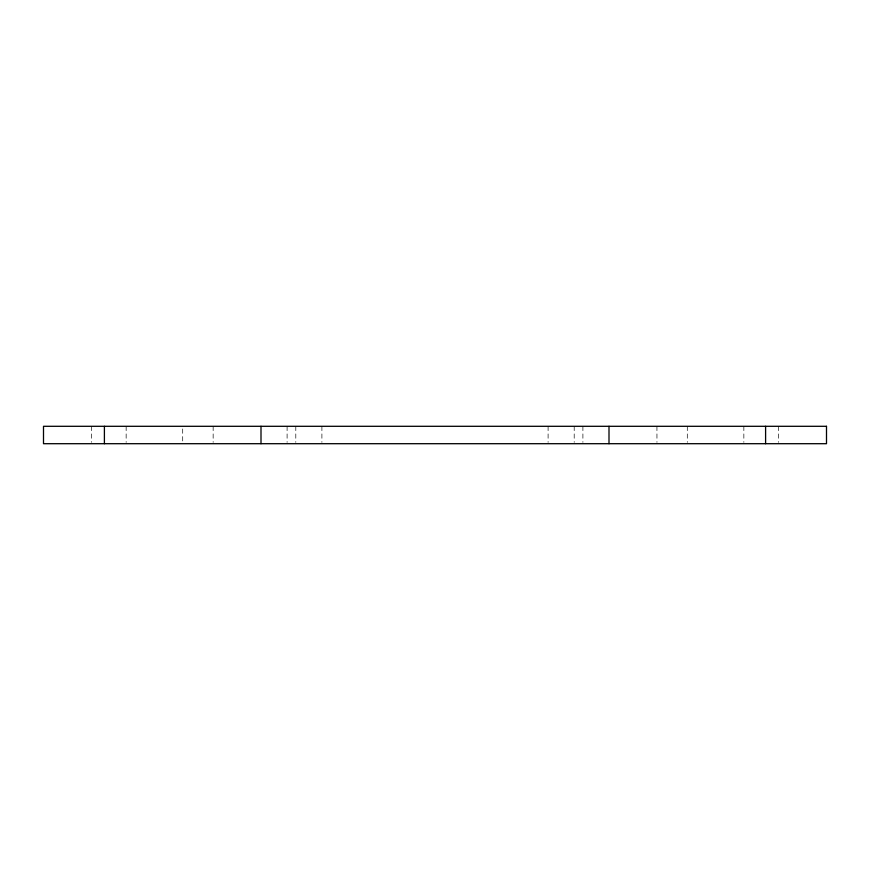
<?xml version="1.0" encoding="UTF-8"?>
<svg xmlns="http://www.w3.org/2000/svg" width="870" height="870" viewBox="0 0 870 870"><rect width="100%" height="100%" fill="white"/><g stroke="black" fill="none" stroke-linecap="round" stroke-linejoin="round"><path stroke-width="0.65" stroke-dasharray="4.35 3.26" d="M778.65 426.3L778.65 442.362M743.85 426.3L743.85 442.362M687.3 426.3L687.3 442.362M656.937 426.3L656.959 442.362M582.9 426.3L582.9 442.362M574.2 426.3L574.2 442.362M548.1 426.3L548.1 442.362M321.9 426.3L321.9 442.362M295.8 426.3L295.8 442.362M287.1 426.3L287.1 442.362M213.15 426.3L213.15 442.362M182.7 428.975L182.7 442.362M126.15 426.3L126.15 442.362M91.35 426.3L91.35 442.362"/><path stroke-width="1.3" d="M765.6 426.3L765.6 443.7M609 426.3L609 443.7M261 426.3L261 443.7M104.4 426.3L104.4 443.7M826.5 426.3L43.5 426.3L43.5 443.7L826.5 443.7L826.5 426.3"/></g></svg>
